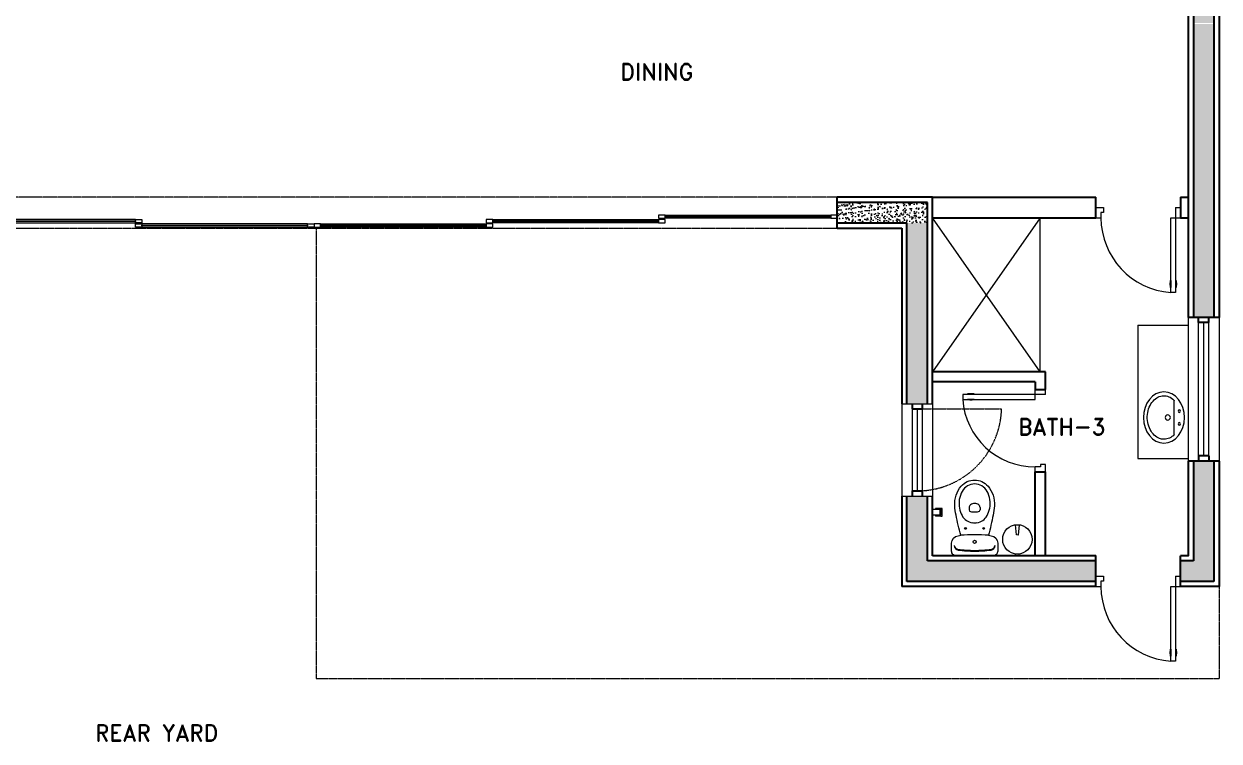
# Model space of a CAD drawing. Header units: inches. Extents: x 437 to 8681, y 26 to 3302.
# Drawn here: x 6136.5 to 6602.5, y 2126 to 2405.5 of the extents above; entities that cross this region are included whole.
import ezdxf
from ezdxf.enums import TextEntityAlignment as Align

# ---------------------------------------------------------------- set-up
doc = ezdxf.new("R2010")
doc.units = ezdxf.units.IN
doc.header["$MEASUREMENT"] = 0
doc.linetypes.add('HIDDEN2', pattern=[0.1875, 0.125, -0.0625])
for name, color, linetype, lineweight in [('A-DOOR', 7, 'Continuous', 18), ('DOOR', 2, 'Continuous', 0), ('DOOR GLASS', 1, 'Continuous', 0), ('EQUIPMENT', 3, 'Continuous', 0), ('FIXTURE', 3, 'Continuous', 0), ('MOBILIARIO', 3, 'Continuous', 0), ('PUERTAS', 2, 'Continuous', 0), ('TEXTURE', 8, 'Continuous', 0), ('WALLS', 4, 'Continuous', 30), ('WINDOW', 1, 'Continuous', 0), ('WINDOW FRAME', 3, 'Continuous', 9)]:
    doc.layers.add(name, color=color, linetype=linetype, lineweight=lineweight)
doc.layers.add('TEXT', color=7, linetype='Continuous')
doc.layers.get('A-DOOR').off()
doc.styles.add('ROMAND-0.1', font='romand.shx', dxfattribs={"height": 6.4})
pattern_1 = [(50, (5380.4586, -591.9268), (3.514575, -0.3074855), [0.3675, -4.0425]), (355, (5380.4586, -591.9268), (-0.6798815, 3.6857415), [0.294, -3.234]), (100.4514, (5380.7515, -591.9524), (2.834696, 3.3782538), [0.312327, -3.4355963]), (46.1842, (5380.4586, -590.947), (5.229481, -0.811043), [0.55125, -6.06375]), (96.6356, (5380.8944, -591.0144), (4.579847, 4.7731776), [0.46849, -5.153394]), (351.1842, (5380.4586, -590.947), (4.5798435, 4.773181), [0.441, -4.851]), (21, (5380.9486, -591.1918), (2.9248446, -1.9728326), [0.3675, -4.0425]), (326, (5380.9486, -591.1918), (1.192245, 3.5532352), [0.294, -3.234]), (71.4514, (5381.1923, -591.3562), (4.117091, 1.5803994), [0.312327, -3.4355963]), (37.5, (5380.4586, -591.9268), (0.0595833, 1.6311799), [0, -3.1948, 0, -3.283, 0, -3.24625]), (7.5, (5380.4586, -591.9268), (1.2890407, 1.9326174), [0, -1.8718, 0, -3.1213, 0, -1.23725]), (327.5, (5379.3659, -591.9268), (2.61572994, -0.11051887), [0, -1.225, 0, -3.822, 0, -5.0715]), (317.5, (5378.8759, -591.9268), (2.8576122, 0.4905144), [0, -1.5925, 0, -2.5382, 0, -3.6015])]

# ---------------------------------------------------------------- blocks, each defined once
blk = doc.blocks.new('Bes_1')
at = {"color": 0, "linetype": 'ByBlock', "lineweight": -2}
blk.add_line((4, -6.68), (4, 6.68), dxfattribs=at)
for centre, radius in [((2, 2.5), 0.5), ((6.5, 0), 1), ((2, -2.5), 0.5)]:
    blk.add_circle(centre, radius, dxfattribs=at)
blk.add_ellipse((8, 0), major_axis=(0, -10), ratio=0.8, dxfattribs=at)
for points, knots in [([(8, -8.5), (8.61, -8.5), (9.21, -8.39), (10.5, -7.89), (11.18, -7.46), (12.41, -6.3), (12.96, -5.57), (13.83, -3.88), (14.15, -2.92), (14.51, -0.92), (14.55, 0.13), (14.33, 2.17), (14.08, 3.17), (13.33, 4.96), (12.83, 5.76), (11.67, 7.07), (11.02, 7.58), (9.64, 8.28), (8.93, 8.46), (7.49, 8.53), (6.77, 8.4), (5.38, 7.83), (4.7, 7.38), (4.06, 6.75), (4.03, 6.72), (4, 6.68)], [0, 0, 0, 0, 0.296897, 0.296897, 0.648223, 0.648223, 0.99955, 0.99955, 1.350876, 1.350876, 1.702203, 1.702203, 2.053529, 2.053529, 2.404856, 2.404856, 2.756182, 2.756182, 3.107509, 3.107509, 3.458835, 3.458835, 3.810162, 3.810162, 3.828614, 3.828614, 3.828614, 3.828614]), ([(4, -6.68), (4.55, -7.25), (5.16, -7.69), (6.48, -8.32), (7.2, -8.49), (7.94, -8.5), (7.97, -8.5), (8, -8.5)], [5.5961674, 5.5961674, 5.5961674, 5.5961674, 5.9181207, 5.9181207, 6.2694472, 6.2694472, 6.2831853, 6.2831853, 6.2831853, 6.2831853])]:
    blk.add_open_spline(points, degree=3, knots=knots, dxfattribs=at)
blk = doc.blocks.new('pi')
at = {"layer": 'MOBILIARIO'}
for points in [[(116.047, 87.805), (116.047, 87.805), (116.004, 87.875), (116, 87.882), (115.996, 87.889), (115.898, 87.828), (115.95, 87.745), (115.95, 87.745)], [(115.92, 87.823), (115.99, 87.866), (115.99, 87.866)], [(115.957, 87.749), (115.957, 87.749), (115.92, 87.809)], [(116.057, 87.758), (115.997, 87.856), (115.927, 87.813), (115.987, 87.715), (116.057, 87.758)], [(116.004, 87.86), (116.04, 87.801)], [(116.034, 87.811), (116.034, 87.811), (116.036, 87.808), (116.034, 87.811), (116.032, 87.815), (116.025, 87.81)], [(116.036, 87.808), (116.029, 87.804)], [(116.036, 87.808), (116.04, 87.801), (116.04, 87.801)], [(115.948, 87.763), (115.955, 87.767)], [(115.95, 87.759), (115.95, 87.759), (115.948, 87.763), (115.95, 87.759), (115.953, 87.756), (115.959, 87.76)]]:
    blk.add_lwpolyline(points, dxfattribs=at)
for centre, radius, start, end in [((115.938, 87.815), 0.0196, 155.8113, 199.217), ((115.993, 87.854), 0.0125, 30.4443, 101.0029), ((116.04, 87.809), 0.00862, 273.3883, 330.2552), ((115.95, 87.753), 0.0079, 270.1843, 333.3536)]:
    blk.add_arc(centre, radius, start, end, dxfattribs=at)
blk = doc.blocks.new('bas')
at = {"layer": 'MOBILIARIO'}
for points in [[(116.425, 87.672), (116.416, 87.686), (116.389, 87.666), (116.398, 87.654)], [(116.58, 87.454), (116.553, 87.435), (116.506, 87.517), (116.518, 87.525), (116.58, 87.454)]]:
    blk.add_lwpolyline(points, dxfattribs=at)
blk.add_circle((116.489, 87.554), 0.135, dxfattribs=at)
blk = doc.blocks.new('vvv')
for p, q in [((320.633, 362.192), (320.622, 362.192)), ((320.633, 362.192), (320.644, 362.192)), ((320.585, 361.809), (320.585, 361.829)), ((320.681, 361.809), (320.681, 361.829))]:
    blk.add_line(p, q)
blk.add_lwpolyline([(320.47, 361.874, -0.0164), (320.511, 362.052, -0.014244), (320.487, 362.056, -0.379899), (320.43, 362.12), (320.43, 362.192, -0.414214), (320.47, 362.232), (320.633, 362.232), (320.795, 362.232, -0.414214), (320.835, 362.192), (320.835, 362.12, -0.379899), (320.779, 362.056, -0.014244), (320.755, 362.052, -0.0164), (320.796, 361.874, -0.034533), (320.808, 361.792, -0.180901), (320.751, 361.619, -0.210568), (320.633, 361.567, -0.210568), (320.515, 361.619, -0.180901), (320.458, 361.792, -0.034533)], format="xyb", close=True)
for centre, radius in [((320.633, 362.11), 0.0135), ((320.633, 362.11), 0.0135), ((320.553, 361.992), 0.0075), ((320.713, 361.992), 0.0075)]:
    blk.add_circle(centre, radius)
for centre, radius, start, end in [((320.493, 362.143), 0.04, 96.2719, 180), ((320.493, 362.136), 0.04, 96.2141, 169.7572), ((320.633, 361.031), 1.154, 90.0008, 97.203), ((320.633, 361.034), 1.157, 90.0008, 97.1409), ((320.633, 361.034), 1.157, 82.8591, 89.9992), ((320.633, 361.031), 1.154, 82.797, 89.9992), ((320.772, 362.143), 0.04, 0, 83.7281), ((320.773, 362.136), 0.04, 10.2428, 83.7859), ((320.633, 363.451), 1.404, 264.9986, 270), ((320.633, 363.451), 1.404, 270, 275.0014), ((320.745, 361.764), 0.25, 152.5973, 168.3805), ((320.626, 361.826), 0.116, 96.2419, 152.5973), ((320.633, 361.762), 0.18, 90, 96.2419), ((320.633, 361.762), 0.18, 83.7581, 90), ((320.64, 361.826), 0.116, 27.4027, 83.7581), ((320.521, 361.764), 0.25, 11.6195, 27.4027), ((320.712, 361.771), 0.216, 168.3805, 209.1161), ((320.6, 361.829), 0.015, 96.6492, 180), ((320.615, 361.809), 0.03, 180, 233.1301), ((320.633, 361.833), 0.06, 233.1301, 270), ((320.633, 361.546), 0.3, 90, 96.6492), ((320.633, 361.546), 0.3, 83.3508, 90), ((320.633, 361.833), 0.06, 270, 306.8699), ((320.666, 361.829), 0.015, 0, 83.3508), ((320.651, 361.809), 0.03, 306.8699, 0), ((320.554, 361.771), 0.216, 330.8839, 11.6195), ((320.633, 361.727), 0.126, 209.1161, 270), ((320.633, 361.727), 0.126, 270, 330.8839)]:
    blk.add_arc(centre, radius, start, end)
blk = doc.blocks.new('PUERTAS ESPECIALES')
at = {"layer": 'DOOR'}
for p, q in [((3747.44, 1229.734), (3747.387, 1229.734)), ((3747.387, 1229.734), (3747.387, 1229.621)), ((3747.44, 1229.734), (3747.44, 1229.621)), ((3748.207, 1229.734), (3748.207, 1229.681)), ((3748.207, 1229.734), (3748.207, 1229.681)), ((3748.287, 1229.734), (3748.207, 1229.734)), ((3748.207, 1229.681), (3748.234, 1229.681)), ((3748.207, 1229.681), (3748.234, 1229.681)), ((3748.234, 1229.681), (3748.234, 1229.628)), ((3748.234, 1229.681), (3748.234, 1229.621)), ((3748.287, 1229.734), (3748.287, 1229.621)), ((3747.44, 1229.621), (3747.387, 1229.621)), ((3748.287, 1229.621), (3748.234, 1229.621)), ((3747.433, 1228.929), (3747.431, 1228.929)), ((3747.431, 1228.929), (3747.431, 1228.905)), ((3747.433, 1228.905), (3747.431, 1228.905)), ((3747.433, 1228.954), (3747.433, 1228.881)), ((3747.44, 1228.954), (3747.433, 1228.954)), ((3747.44, 1228.881), (3747.433, 1228.881)), ((3747.44, 1228.954), (3747.44, 1228.881)), ((3747.493, 1228.954), (3747.493, 1228.881)), ((3747.493, 1228.954), (3747.499, 1228.954)), ((3747.493, 1228.881), (3747.499, 1228.881)), ((3747.499, 1228.954), (3747.499, 1228.881)), ((3747.499, 1228.929), (3747.501, 1228.929)), ((3747.499, 1228.905), (3747.501, 1228.905)), ((3747.501, 1228.929), (3747.501, 1228.905))]:
    blk.add_line(p, q, dxfattribs=at)
blk.add_lwpolyline([(3747.44, 1229.621), (3747.44, 1228.827), (3747.493, 1228.827), (3747.493, 1229.621)], close=True, dxfattribs=at)
blk.add_arc((3747.438, 1229.621), 0.796, 273.9499, 0, dxfattribs=at)
blk = doc.blocks.new('Door_SS_The Sliding Door Company_3-Panel Triple Track - SS Room Divider - 3 Panel 3 Track  LIVING AND DINING-2639773-Level 1- FINISH 1ST FLOOR')
at = {"layer": 'DOOR', "lineweight": 0}
for p, q in [((-102, -2.22), (-102, -0.97)), ((-102, -0.97), (-99.5, -0.97)), ((-99.5, -2.22), (-102, -2.22)), ((-99.5, -0.97), (-99.5, -2.22)), ((-34.83, -0.97), (-99.5, -0.97)), ((-99.5, -1.72), (-99.5, -1.47)), ((-99.5, -2.22), (-34.83, -2.22)), ((-34.83, -2.22), (-34.83, -0.97)), ((-34.83, -0.97), (-32.33, -0.97)), ((-34.83, -1.47), (-34.83, -1.72)), ((-32.33, -2.22), (-34.83, -2.22)), ((-34.83, -3.92), (-34.83, -2.67)), ((-34.83, -2.67), (-32.33, -2.67)), ((-32.33, -3.92), (-34.83, -3.92)), ((-32.33, -0.97), (-32.33, -2.22)), ((-32.33, -2.67), (-32.33, -3.92)), ((32.34, -2.67), (-32.33, -2.67)), ((-32.33, -3.42), (-32.33, -3.17)), ((-32.33, -3.92), (32.34, -3.92)), ((32.34, -3.92), (32.34, -2.67)), ((32.34, -2.67), (34.84, -2.67)), ((32.34, -3.17), (32.34, -3.42)), ((34.84, -3.92), (32.34, -3.92)), ((32.34, -5.62), (32.34, -4.37)), ((32.34, -4.37), (34.84, -4.37)), ((34.84, -2.67), (34.84, -3.92)), ((34.84, -4.37), (34.84, -5.62)), ((99.5, -4.37), (34.84, -4.37)), ((99.5, -5.62), (99.5, -4.37)), ((99.5, -4.37), (102, -4.37)), ((102, -4.37), (102, -5.62)), ((34.84, -5.62), (32.34, -5.62)), ((34.84, -5.12), (34.84, -4.87)), ((34.84, -5.62), (99.5, -5.62)), ((99.5, -4.87), (99.5, -5.12)), ((102, -5.62), (99.5, -5.62))]:
    blk.add_line(p, q, dxfattribs=at)
at = {"layer": 'DOOR GLASS', "lineweight": 0}
for p, q in [((-99.5, -1.47), (-34.83, -1.47)), ((-34.83, -1.72), (-99.5, -1.72)), ((-32.33, -3.17), (32.34, -3.17)), ((32.34, -3.42), (-32.33, -3.42)), ((34.84, -4.87), (99.5, -4.87)), ((99.5, -5.12), (34.84, -5.12))]:
    blk.add_line(p, q, dxfattribs=at)
blk = doc.blocks.new('Door_SS_The Sliding Door Company_3-Panel Triple Track - SS Room Divider - 3 Panel 3 Track  LIVING AND DINING-2639798-Level 1- FINISH 1ST FLOOR')
at = {"layer": 'DOOR', "lineweight": 0}
for p, q in [((34.84, 5.62), (32.34, 5.62)), ((32.34, 5.62), (32.34, 4.37)), ((34.84, 4.37), (34.84, 5.62)), ((34.84, 5.62), (99.5, 5.62)), ((34.84, 5.12), (34.84, 4.87)), ((102, 5.62), (99.5, 5.62)), ((99.5, 5.62), (99.5, 4.37)), ((99.5, 4.87), (99.5, 5.12)), ((102, 4.37), (102, 5.62)), ((-99.5, 2.22), (-102, 2.22)), ((-102, 2.22), (-102, 0.97)), ((-102, 0.97), (-99.5, 0.97)), ((-99.5, 0.97), (-99.5, 2.22)), ((-99.5, 2.22), (-34.83, 2.22)), ((-99.5, 1.72), (-99.5, 1.47)), ((-34.83, 0.97), (-99.5, 0.97)), ((-32.33, 3.92), (-34.83, 3.92)), ((-34.83, 3.92), (-34.83, 2.67)), ((-34.83, 2.67), (-32.33, 2.67)), ((-32.33, 2.22), (-34.83, 2.22)), ((-34.83, 2.22), (-34.83, 0.97)), ((-34.83, 1.47), (-34.83, 1.72)), ((-34.83, 0.97), (-32.33, 0.97)), ((-32.33, 2.67), (-32.33, 3.92)), ((-32.33, 3.92), (32.34, 3.92)), ((-32.33, 3.42), (-32.33, 3.17)), ((32.34, 2.67), (-32.33, 2.67)), ((-32.33, 0.97), (-32.33, 2.22)), ((32.34, 4.37), (34.84, 4.37)), ((34.84, 3.92), (32.34, 3.92)), ((32.34, 3.92), (32.34, 2.67)), ((32.34, 3.17), (32.34, 3.42)), ((32.34, 2.67), (34.84, 2.67)), ((99.5, 4.37), (34.84, 4.37)), ((34.84, 2.67), (34.84, 3.92)), ((99.5, 4.37), (102, 4.37))]:
    blk.add_line(p, q, dxfattribs=at)
at = {"layer": 'DOOR GLASS', "lineweight": 0}
for p, q in [((99.5, 5.12), (34.84, 5.12)), ((34.84, 4.87), (99.5, 4.87)), ((-34.83, 1.72), (-99.5, 1.72)), ((-99.5, 1.47), (-34.83, 1.47)), ((32.34, 3.42), (-32.33, 3.42)), ((-32.33, 3.17), (32.34, 3.17))]:
    blk.add_line(p, q, dxfattribs=at)

msp = doc.modelspace()

# ---------------------------------------------------------------- hatches: boundary and pattern name
at = {"layer": 'TEXTURE'}
h = msp.add_hatch(dxfattribs=at)
h.set_pattern_fill('AR-CONC', color=256, scale=0.49)
h.set_pattern_definition([(50, (-4280.396, 4425.7505), (3.5145749, -0.30748546), [0.3675, -4.0425]), (355, (-4280.396, 4425.7505), (-0.6798815, 3.6857415), [0.294, -3.234]), (100.4514, (-4280.1032, 4425.725), (2.834696, 3.3782538), [0.3123269, -3.4355963]), (46.1842, (-4280.396, 4426.7305), (5.2294811, -0.8110432), [0.55125, -6.06375]), (96.6356, (-4279.9603, 4426.663), (4.5798473, 4.7731776), [0.4684904, -5.1533937]), (351.1842, (-4280.396, 4426.7305), (4.5798435, 4.7731811), [0.441, -4.851]), (21, (-4279.906, 4426.4855), (2.92484456, -1.9728326), [0.3675, -4.0425]), (326, (-4279.906, 4426.4855), (1.1922451, 3.5532352), [0.294, -3.234]), (71.4514, (-4279.6623, 4426.321), (4.1170909, 1.5803994), [0.3123269, -3.4355963]), (37.5, (-4280.3961, 4425.7505), (0.05958329, 1.63117988), [0, -3.1948, 0, -3.283, 0, -3.24625]), (7.5, (-4280.396, 4425.7505), (1.28904073, 1.9326174), [0, -1.8718, 0, -3.1213, 0, -1.23725]), (327.5, (-4281.4888, 4425.7505), (2.61572994, -0.11051887), [0, -1.225, 0, -3.822, 0, -5.0715]), (317.5, (-4281.9788, 4425.7505), (2.85761223, 0.4905144), [0, -1.5925, 0, -2.5382, 0, -3.6015])])
h.paths.add_polyline_path([(6592.54725, 2291.09642), (6600.54725, 2291.09642), (6600.54725, 2405.9084), (6592.54725, 2405.9084)])
h.paths.add_polyline_path([(6600.54725, 2235.09642), (6592.54725, 2235.09642), (6592.54725, 2188.2366), (6600.54725, 2188.2366)])
h.paths.add_polyline_path([(6592.54725, 2847.2069), (6600.54725, 2847.2069), (6600.54725, 2972.2069), (6592.54725, 2972.2069)])
h.paths.add_polyline_path([(6600.54725, 2739.2069), (6592.54725, 2739.2069), (6592.54725, 2654.3717), (6600.54725, 2654.3717)])
h.paths.add_polyline_path([(6600.54725, 2546.3717), (6592.54725, 2546.3717), (6592.54725, 2405.42697), (6600.54725, 2405.42697)])
h = msp.add_hatch(dxfattribs=at)
h.set_pattern_fill('AR-CONC', color=8, scale=0.49)
h.set_pattern_definition(pattern_1)
h.paths.add_polyline_path([(6488.82117, 2327.95018), (6488.82117, 2335.95018), (6453.68421, 2335.95018), (6453.68421, 2327.95018)])
h = msp.add_hatch(dxfattribs=at)
h.set_pattern_fill('AR-CONC', color=8, scale=0.49)
h.set_pattern_definition(pattern_1)
h.paths.add_polyline_path([(6488.82117, 2257.48716), (6480.82117, 2257.48716), (6480.82117, 2327.95018), (6488.82117, 2327.95018)])
h.paths.add_polyline_path([(6488.82117, 2196.23054), (6480.82117, 2196.23054), (6480.82117, 2221.48716), (6488.82117, 2221.48716)])
h.paths.add_polyline_path([(6554.54725, 2196.2366), (6480.82117, 2196.2366), (6480.82117, 2188.23054), (6554.54725, 2188.23054)])
h.paths.add_polyline_path([(6592.54725, 2196.2366), (6587.54725, 2196.2366), (6587.54725, 2188.2366), (6592.54725, 2188.2366)])

# ---------------------------------------------------------------- linework, layer by layer
at = {"layer": 'DOOR'}
for p, q in [((6554.54725, 2333.95018), (6557.45901, 2333.95018)), ((6554.54725, 2333.95018), (6554.54725, 2329.95018)), ((6556.48842, 2332.009), (6556.48842, 2329.82518)), ((6557.45901, 2332.009), (6556.48842, 2332.009)), ((6557.45901, 2333.95018), (6557.45901, 2332.009)), ((6585.60607, 2333.95018), (6585.60607, 2329.82518)), ((6585.60607, 2333.95018), (6587.54725, 2333.95018)), ((6587.54725, 2333.95018), (6587.54725, 2329.95018)), ((6554.54725, 2329.95018), (6556.48842, 2329.95018)), ((6585.60607, 2329.95018), (6587.54725, 2329.95018)), ((6583.43549, 2304.55352), (6583.35481, 2304.55352)), ((6583.35481, 2304.55352), (6583.35481, 2303.69892)), ((6583.43549, 2303.69892), (6583.35481, 2303.69892)), ((6583.43549, 2305.46439), (6583.43549, 2302.78805)), ((6583.66489, 2305.46439), (6583.43549, 2305.46439)), ((6583.66489, 2302.78805), (6583.43549, 2302.78805)), ((6583.66489, 2305.46439), (6583.66489, 2302.78805)), ((6585.60607, 2305.46439), (6585.60607, 2302.78805)), ((6585.60607, 2305.46439), (6585.83547, 2305.46439)), ((6585.60607, 2302.78805), (6585.83547, 2302.78805)), ((6585.83547, 2305.46439), (6585.83547, 2302.78805)), ((6585.83547, 2304.55352), (6585.91615, 2304.55352)), ((6585.83547, 2303.69892), (6585.91615, 2303.69892)), ((6585.91615, 2304.55352), (6585.91615, 2303.69892)), ((6554.54725, 2190.2366), (6557.45901, 2190.2366)), ((6554.54725, 2190.2366), (6554.54725, 2186.2366)), ((6557.45901, 2190.2366), (6557.45901, 2188.29542)), ((6585.60607, 2190.2366), (6585.60607, 2186.1116)), ((6585.60607, 2190.2366), (6587.54725, 2190.2366)), ((6587.54725, 2190.2366), (6587.54725, 2186.2366)), ((6554.54725, 2186.2366), (6556.48842, 2186.2366)), ((6556.48842, 2188.29542), (6556.48842, 2186.1116)), ((6557.45901, 2188.29542), (6556.48842, 2188.29542)), ((6585.60607, 2186.2366), (6587.54725, 2186.2366)), ((6583.43549, 2160.83994), (6583.35481, 2160.83994)), ((6583.35481, 2160.83994), (6583.35481, 2159.98534)), ((6583.43549, 2159.98534), (6583.35481, 2159.98534)), ((6583.43549, 2161.75081), (6583.43549, 2159.07447)), ((6583.66489, 2161.75081), (6583.43549, 2161.75081)), ((6583.66489, 2159.07447), (6583.43549, 2159.07447)), ((6583.66489, 2161.75081), (6583.66489, 2159.07447)), ((6585.60607, 2161.75081), (6585.60607, 2159.07447)), ((6585.60607, 2161.75081), (6585.83547, 2161.75081)), ((6585.60607, 2159.07447), (6585.83547, 2159.07447)), ((6585.83547, 2161.75081), (6585.83547, 2159.07447)), ((6585.83547, 2160.83994), (6585.91615, 2160.83994)), ((6585.83547, 2159.98534), (6585.91615, 2159.98534)), ((6585.91615, 2160.83994), (6585.91615, 2159.98534))]:
    msp.add_line(p, q, dxfattribs=at)
for points in [[(6585.60607, 2329.95018), (6585.60607, 2300.83253), (6583.66489, 2300.83253), (6583.66489, 2329.95018)], [(6585.60607, 2186.2366), (6585.60607, 2157.11895), (6583.66489, 2157.11895), (6583.66489, 2186.2366)]]:
    msp.add_lwpolyline(points, close=True, dxfattribs=at)
for centre in [(6585.6754, 2329.95018), (6585.6754, 2186.2366)]:
    msp.add_arc(centre, 29.18697, 180, 266.050132, dxfattribs=at)
at = {"layer": 'FIXTURE'}
for p, q in [((6532.82117, 2269.95018), (6490.82117, 2329.95018)), ((6532.82117, 2329.95018), (6490.82117, 2269.95018)), ((6532.82117, 2269.95018), (6532.82117, 2329.95018)), ((6570.82117, 2288.09642), (6570.82117, 2236.09642)), ((6570.82117, 2288.09642), (6590.54725, 2288.09642)), ((6570.82117, 2236.09642), (6590.54725, 2236.09642))]:
    msp.add_line(p, q, dxfattribs=at)
msp.add_lwpolyline([(6590.54725, 2288.09642), (6590.54725, 2236.09642)], dxfattribs=at)
at = {"layer": 'WALLS'}
for p, q in [((6590.54725, 2546.3717), (6590.54725, 2291.09642)), ((6592.54725, 2546.3717), (6592.54725, 2291.09642)), ((6600.54725, 2546.3717), (6600.54725, 2291.09642)), ((6602.54725, 2546.3717), (6602.54725, 2291.09642)), ((6490.82117, 2337.95018), (6453.68421, 2337.95018)), ((6488.82117, 2335.95018), (6453.68421, 2335.95018)), ((6488.82117, 2257.48716), (6488.82117, 2335.95018)), ((6490.82117, 2257.48716), (6490.82117, 2337.95018)), ((6453.68421, 2327.95018), (6480.82117, 2327.95018)), ((6453.68421, 2325.95018), (6478.82117, 2325.95018)), ((6478.82117, 2325.95018), (6478.82117, 2257.48716)), ((6480.82117, 2257.48716), (6480.82117, 2327.95018)), ((6598.54725, 2289.09642), (6594.54725, 2289.09642)), ((6534.82117, 2269.95018), (6490.82117, 2269.95018)), ((6534.82117, 2262.95018), (6534.82117, 2269.95018)), ((6530.82117, 2265.95018), (6490.82117, 2265.95018)), ((6530.82117, 2265.95018), (6530.82117, 2262.95018)), ((6530.82117, 2262.95018), (6534.82117, 2262.95018)), ((6482.82117, 2257.48716), (6482.82117, 2255.48716)), ((6482.82117, 2255.48716), (6486.82117, 2255.48716)), ((6486.82117, 2257.48716), (6486.82117, 2255.48716)), ((6598.54725, 2237.09642), (6594.54725, 2237.09642)), ((6592.54725, 2235.09642), (6592.54725, 2196.2366)), ((6600.54725, 2235.09642), (6600.54725, 2188.2366)), ((6602.54725, 2235.09642), (6602.54725, 2186.24267)), ((6530.82117, 2198.2366), (6530.82117, 2230.95018)), ((6534.82117, 2198.2366), (6534.82117, 2230.95018)), ((6482.82117, 2223.48716), (6482.82117, 2221.48716)), ((6482.82117, 2223.48716), (6486.82117, 2223.48716)), ((6486.82117, 2223.48716), (6486.82117, 2221.48716)), ((6478.82117, 2221.48716), (6478.82117, 2186.24267)), ((6480.82117, 2188.23054), (6480.82117, 2221.48716)), ((6488.82117, 2196.2366), (6488.82117, 2221.48716)), ((6490.82117, 2198.23054), (6490.82117, 2221.48716)), ((6554.54725, 2196.2366), (6488.82117, 2196.2366)), ((6554.54725, 2198.2366), (6490.82117, 2198.2366)), ((6554.54725, 2186.2366), (6554.54725, 2198.24873)), ((6592.54725, 2196.2366), (6587.54725, 2196.2366)), ((6554.54725, 2186.24267), (6478.82117, 2186.24267)), ((6554.54725, 2188.2366), (6480.82117, 2188.2366)), ((6600.54725, 2188.2366), (6587.54725, 2188.2366)), ((6602.54725, 2186.24267), (6587.54725, 2186.24267))]:
    msp.add_line(p, q, dxfattribs=at)
at = {"layer": 'WALLS', "linetype": 'HIDDEN2', "lineweight": 5}
for p, q in [((6453.68421, 2337.95018), (6045.68421, 2337.95018)), ((6045.68421, 2325.95018), (6453.68421, 2325.95018))]:
    msp.add_line(p, q, dxfattribs=at)
at = {"layer": 'WALLS', "color": 1, "linetype": 'HIDDEN2', "lineweight": 5}
msp.add_line((6250.54725, 2325.95018), (6250.54725, 2150.2366), dxfattribs=at)
at = {"layer": 'WALLS', "lineweight": 5}
for p, q in [((6478.82117, 2257.48716), (6490.82117, 2257.48716)), ((6478.82117, 2221.48716), (6490.82117, 2221.48716))]:
    msp.add_line(p, q, dxfattribs=at)
at = {"layer": 'WALLS'}
for points in [[(6453.68421, 2325.95018), (6453.68421, 2337.95018)], [(6490.82117, 2329.95018), (6554.54725, 2329.95018), (6554.54725, 2337.95018)], [(6490.82117, 2337.95018), (6554.54725, 2337.95018)], [(6587.54725, 2337.95018), (6587.54725, 2329.95018), (6590.54725, 2329.95018)], [(6587.54725, 2337.95018), (6590.54725, 2337.95018)], [(6602.54725, 2291.09642), (6590.54725, 2291.09642)], [(6594.54725, 2289.09642), (6594.54725, 2291.09642)], [(6598.54725, 2289.09642), (6598.54725, 2291.09642)], [(6594.54725, 2237.09642), (6594.54725, 2235.09642)], [(6598.54725, 2237.09642), (6598.54725, 2235.09642)], [(6590.54725, 2235.09642), (6590.54725, 2198.24267), (6587.54725, 2198.24267)], [(6602.54725, 2235.09642), (6590.54725, 2235.09642)], [(6530.82117, 2230.95018), (6534.82117, 2230.95018)], [(6587.54725, 2186.24267), (6587.54725, 2198.24267)]]:
    msp.add_lwpolyline(points, dxfattribs=at)
at = {"layer": 'WALLS', "lineweight": 5}
for points in [[(6590.54725, 2291.09642), (6590.54725, 2235.09642)], [(6602.54725, 2291.09642), (6602.54725, 2235.09642)], [(6478.82117, 2257.48716), (6478.82117, 2221.48716)], [(6490.82117, 2257.48716), (6490.82117, 2221.48716)]]:
    msp.add_lwpolyline(points, dxfattribs=at)
at = {"layer": 'WALLS', "color": 1, "linetype": 'HIDDEN2', "lineweight": 5}
msp.add_lwpolyline([(6602.54725, 2186.24267), (6602.54725, 2150.2366), (6250.54725, 2150.2366)], dxfattribs=at)
at = {"layer": 'WINDOW', "lineweight": 0}
for p, q in [((6596.54725, 2237.09642), (6596.54725, 2289.09642)), ((6484.82117, 2255.48716), (6484.82117, 2223.48716))]:
    msp.add_line(p, q, dxfattribs=at)
at = {"layer": 'WINDOW', "linetype": 'HIDDEN2'}
msp.add_line((6484.82117, 2255.48716), (6517.73752, 2255.48716), dxfattribs=at)
msp.add_arc((6484.82117, 2256.41664), 32.92948, 270, 358.3825358, dxfattribs=at)
at = {"layer": 'WINDOW FRAME'}
for p, q in [((6598.54725, 2291.09642), (6594.54725, 2291.09642)), ((6598.54725, 2291.09642), (6594.54725, 2291.09642)), ((6598.54725, 2291.09642), (6594.54725, 2291.09642)), ((6594.54725, 2237.09642), (6594.54725, 2289.09642)), ((6598.54725, 2289.09642), (6594.54725, 2289.09642)), ((6598.54725, 2237.09642), (6598.54725, 2289.09642)), ((6482.82117, 2255.48716), (6482.82117, 2223.48716)), ((6486.82117, 2255.48716), (6486.82117, 2223.48716))]:
    msp.add_line(p, q, dxfattribs=at)

# ---------------------------------------------------------------- block references
at = {"layer": 'A-DOOR', "rotation": 180}
msp.add_blockref('Door_SS_The Sliding Door Company_3-Panel Triple Track - SS Room Divider - 3 Panel 3 Track  LIVING AND DINING-2639798-Level 1- FINISH 1ST FLOOR', (6351.68421, 2331.95018), dxfattribs=at)
at = {"layer": 'DOOR'}
msp.add_blockref('Door_SS_The Sliding Door Company_3-Panel Triple Track - SS Room Divider - 3 Panel 3 Track  LIVING AND DINING-2639773-Level 1- FINISH 1ST FLOOR', (6147.68421, 2331.95018), dxfattribs=at)
at = {"layer": 'EQUIPMENT'}
for name, p, xscale, yscale, zscale, rotation in [('vvv', (20719.64941, 18254.56861), 44.32616085626238, 44.32616085626238, 44.32616085626238, 180), ('pi', (6144.42476, 5966.99498), 25.90222352658499, 25.90222352658499, 25.90222352658499, 238.1782153131883), ('bas', (12705.40969, 2377.86617), 42.43605840474923, 42.43605840474923, 42.43605840474923, 144.6768633013022)]:
    msp.add_blockref(name, p, dxfattribs=dict(at, xscale=xscale, yscale=yscale, zscale=zscale, rotation=rotation))
at = {"layer": 'FIXTURE', "xscale": -1}
msp.add_blockref('Bes_1', (6589.04725, 2252.09642), dxfattribs=at)
at = {"layer": 'PUERTAS', "xscale": 35.55153754439712, "yscale": 35.55153754439712, "zscale": 35.55153754439712, "rotation": 270}
msp.add_blockref('PUERTAS ESPECIALES', (-37184.1092, 135488.31046), dxfattribs=at)

# ---------------------------------------------------------------- texts
at = {"layer": 'TEXT', "style": 'ROMAND-0.1'}
for s, p in [('DINING', (6383.33176, 2386.84258)), ('BATH-3', (6541.30255, 2248.47044))]:
    msp.add_text(s, height=6.4, dxfattribs=at).set_placement(p, align=Align.MIDDLE_CENTER)
msp.add_text('REAR YARD', height=6.4, dxfattribs=at).set_placement((6164.35294, 2129.17096), align=Align.MIDDLE_LEFT)

doc.saveas('drawing.dxf')
